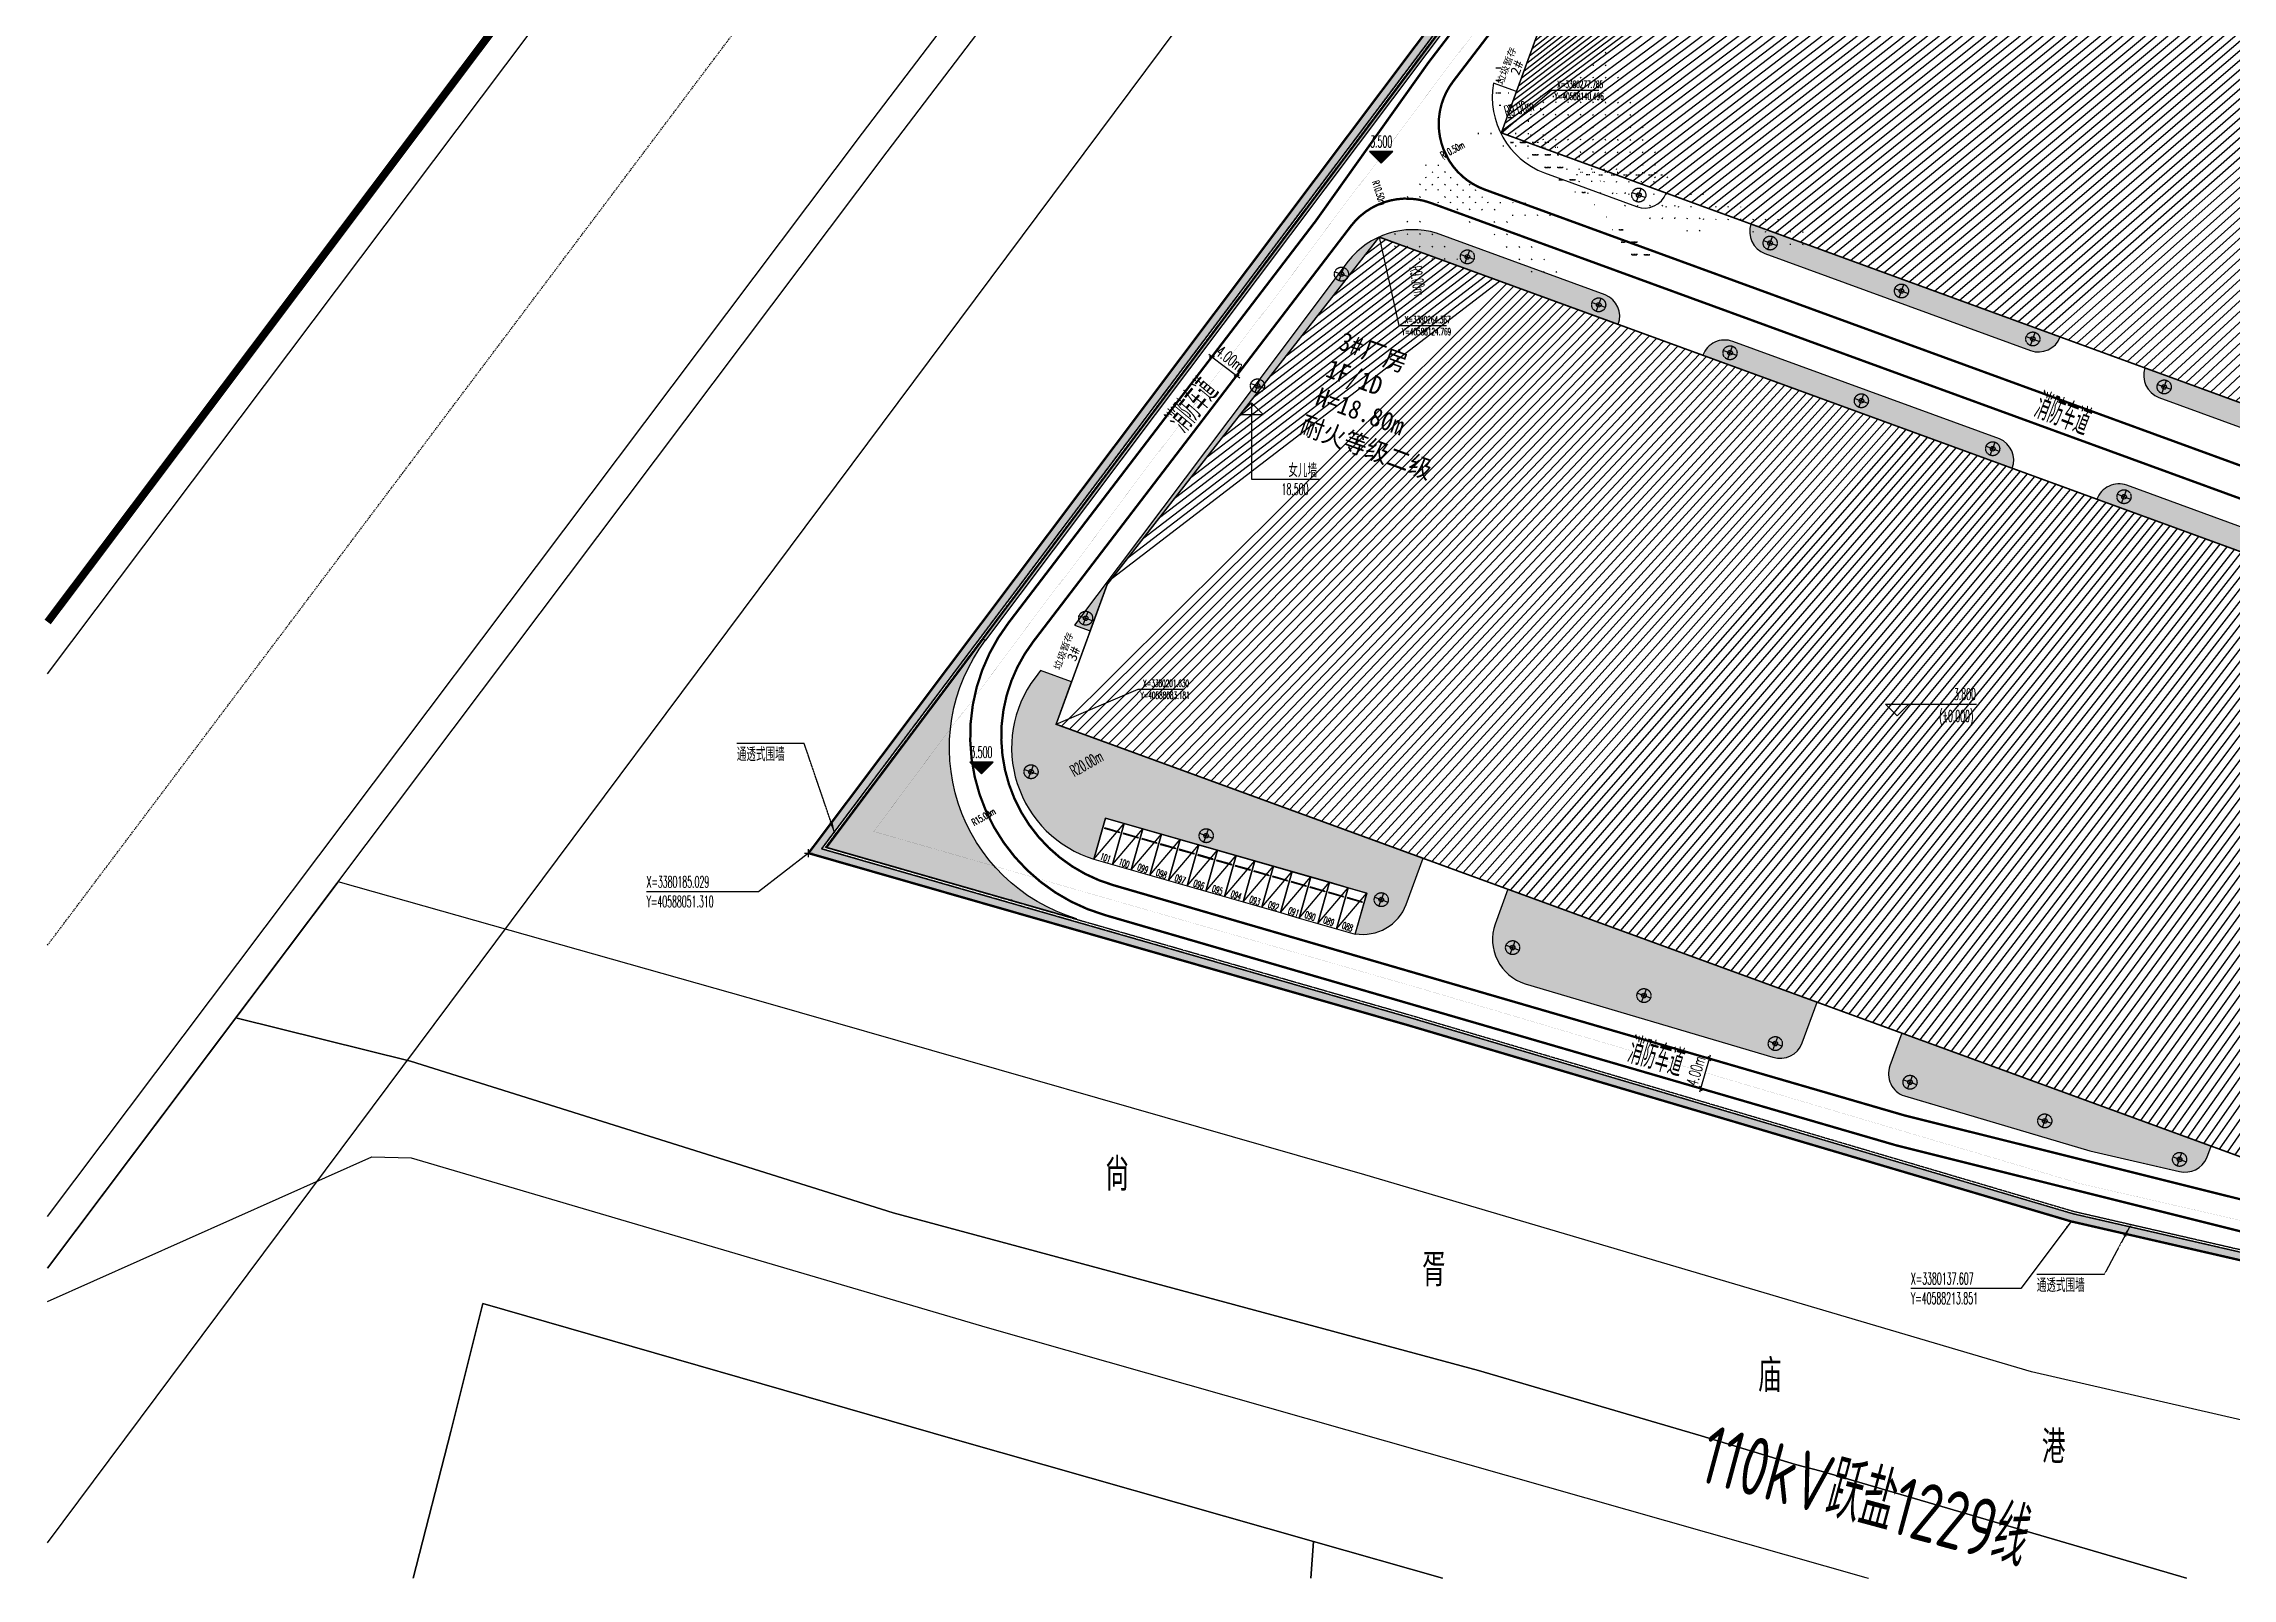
# Model space of a CAD drawing. Extents: x 40587750025 to 40589176181, y 3379490076 to 3381196839.
# Drawn here: x 40587952864 to 40588234581, y 3380091657 to 3380289260 of the extents above; entities that cross this region are included whole.
import ezdxf

# ---------------------------------------------------------------- set-up
doc = ezdxf.new("R2010")
doc.units = 0
doc.header["$LTSCALE"] = 10
for name, pattern in [('CENTER', [50.8, 31.75, -6.35, 6.35, -6.35]), ('DASH', [0.35, 0.25, -0.1]), ('DASHDOT', [25.4, 12.7, -6.35, 0, -6.35]), ('DOTE', [2.42, 2, -0.2, 0.02, -0.2]), ('PHANTOM2', [31.75, 15.875, -3.175, 3.175, -3.175, 3.175, -3.175]), ('总平面图轴网$0$DASHED', [0.75, 0.5, -0.25])]:
    doc.linetypes.add(name, pattern=pattern)
for name, color, linetype in [('0-HX', 1, 'Continuous'), ('00-GHBJ', 7, 'Continuous'), ('00-HLBJ', 5, 'Continuous'), ('A-AXIS-DOTE', 14, 'DOTE'), ('A-Car', 155, 'Continuous'), ('A-CURTAIN', 84, 'Continuous'), ('A-HATCH-1', 252, 'Continuous'), ('A-LIN-V', 9, 'Continuous'), ('A-SFCE', 30, 'Continuous'), ('A-建筑提资施工单位', 211, 'Continuous'), ('AS-WALL', 40, 'Continuous'), ('JT-路缘石线', 5, 'Continuous'), ('JT-道路中心线', 1, 'DASHDOT'), ('JT-道路名称', 7, 'Continuous'), ('JT-道路红线', 7, 'Continuous'), ('PUB_TEXT', 7, 'Continuous'), ('YD-规划单元', 6, 'PHANTOM2'), ('建-尺寸', 3, 'Continuous'), ('建-文字', 7, 'Continuous'), ('建-标高', 3, 'Continuous'), ('建筑物控制线', 7, 'Continuous'), ('总-坐标', 3, 'Continuous'), ('总-标高', 3, 'Continuous'), ('消防车道', 20, 'Continuous'), ('管线文字标注', 7, 'Continuous'), ('高压线', 210, 'Continuous')]:
    doc.layers.add(name, color=color, linetype=linetype)
doc.styles.add('_TCH_DIM', font='SIMPLEX', dxfattribs={"width": 0.7, "bigfont": 'GBCBIG'})
doc.styles.add('A-DIM', font='SIMPLEX', dxfattribs={"width": 0.7, "bigfont": 'GBCBIG'})
doc.styles.add('A-DIM_T3', font='SIMPLEX', dxfattribs={"width": 0.6, "bigfont": 'GBCBIG'})
doc.styles.add('A-STANDARD', font='SIMPLEX', dxfattribs={"width": 0.7, "bigfont": 'GBCBIG'})
doc.styles.get("Standard").update_dxf_attribs({"font": 'GBENOR', "width": 0.7, "bigfont": 'GBCBIG'})
doc.styles.add('黑体', font='simhei.ttf', dxfattribs={"width": 0.9})
doc.dimstyles.new('A-DIM-500', dxfattribs={"dimscale": 500, "dimtxt": 2.975, "dimasz": 1, "dimexe": 1, "dimexo": 1, "dimgap": 1, "dimtad": 1, "dimlfac": 0.001, "dimzin": 0, "dimdsep": 46, "dimtxsty": 'A-DIM_T3', "dimblk": 'ARCHTICK', "dimcen": 0.09, "dimazin": 2, "dimtfac": 1, "dimtix": 1, "dimtmove": 2, "dimatfit": 3, "dimfxl": 0, "dimtolj": 1, "dimtzin": 0, "dimarcsym": 0})
pattern_1 = [(20, (440.1, 194.2), (956.276, 2050.7404), [240, -48, 64, -48, 240, -960]), (20, (348.5, 212), (956.276, 2050.7404), [160, -120, 240, -120, 160, -800]), (20, (655.9, 1004.9), (956.276, 2050.7404), [200, -80, 200, -1120]), (20, (-205.4, 1032), (956.276, 2050.7404), [80, -160, 80, -1280]), (110, (-55, 1086.7), (-2050.7404, 956.276), [144, -1456]), (110, (724.4, 348.8), (-2050.7404, 956.276), [160, -1440]), (110, (881.4, 1087), (-2050.7404, 956.276), [160, -1440]), (65, (925.3, 404.9), (-547.2322, 1503.5082), [160, -2102.7417]), (155, (534.4, 262.6), (-1503.5082, -547.2322), [160, -2102.7417]), (83.43495, (877.5, 396), (-547.23223, 1503.5082), [160, -3417.7088]), (95.963757, (799.57, 376.15), (-547.23223, 1503.50819), [160, -6436.969]), (95.963757, (956.55, 1114.36), (-547.23223, 1503.50819), [128, -6468.969]), (95.963757, (-24.93, 1097.67), (-547.23223, 1503.50819), [112, -6484.969]), (124.036243, (649.2, 321.43), (-547.23223, 1503.50819), [160, -6436.969]), (124.036243, (806.2, 1059.64), (-547.23223, 1503.50819), [128, -6468.969]), (124.036243, (-85.07, 1075.8), (-547.23223, 1503.50819), [112, -6484.969]), (136.56505, (576.8, 286.55), (-547.23223, 1503.5082), [160, -3417.7069])]
pattern_2 = [(45, (0, 0), (-673.51920908, 673.51920908), [])]

# ---------------------------------------------------------------- blocks, each defined once
blk = doc.blocks.new('GGRrrrr')
at = {"layer": 'A-CURTAIN'}
h = blk.add_hatch(dxfattribs=at)
h.set_pattern_fill('草坪或沼泽', color=256, scale=400, angle=20)
h.set_pattern_definition(pattern_1)
h.paths.add_polyline_path([(1393117, 618301), (1393293, 540880), (1330517, 532867), (1241738, 527103), (1161599, 521246), (1240383, 783372), (1244595, 797110), (1261186, 852563), (1335771, 847453), (1355485, 842595), (1380777, 840862), (1392640, 828900), (1392845, 738250), (1391845, 738248), (1391806, 755448), (1391306, 755447), (1391786, 764448), (1391641, 828487), (1380333, 839890), (1355330, 841603), (1335616, 846462), (1261915, 851511), (1245552, 796820), (1241340, 783081), (1162975, 522349), (1241669, 528100), (1330421, 533862), (1392291, 541761), (1392117, 618299)])
h.paths.add_polyline_path([(1393076, 636451), (1392076, 636448), (1392063, 641998), (1391564, 641997), (1392042, 650998), (1391887, 720048), (1392887, 720051)])
h = blk.add_hatch(dxfattribs=at)
h.set_pattern_fill('草坪或沼泽', color=256, scale=400, angle=20)
h.set_pattern_definition([(20, (440.1, 194.2), (956.276, 2050.7404), [240, -48, 64, -48, 240, -960]), (20, (348.5, 212), (956.276, 2050.7404), [160, -120, 240, -120, 160, -800]), (20, (655.9, 1004.9), (956.276, 2050.7404), [200, -80, 200, -1120]), (20, (-205.4, 1032), (956.276, 2050.7404), [80, -160, 80, -1280]), (110, (-55, 1086.7), (-2050.7404, 956.276), [144, -1456]), (110, (724.4, 348.8), (-2050.7404, 956.276), [160, -1440]), (110, (881.4, 1087), (-2050.7404, 956.276), [160, -1440]), (65, (925.3, 404.9), (-547.2322, 1503.5082), [160, -2102.7417]), (155, (534.4, 262.6), (-1503.5082, -547.2322), [160, -2102.7417]), (83.43495, (877.5, 396), (-547.23223, 1503.5082), [160, -3417.7088]), (95.963757, (799.57, 376.15), (-547.23223, 1503.50819), [160, -6436.969]), (95.963757, (956.55, 1114.36), (-547.23223, 1503.50819), [128, -6468.969]), (95.963757, (-24.93, 1097.67), (-547.23223, 1503.50819), [112, -6484.969]), (124.036243, (649.2, 321.43), (-547.23223, 1503.50819), [160, -6436.969]), (124.036243, (806.2, 1059.64), (-547.23223, 1503.50819), [128, -6468.969]), (124.036243, (-85.07, 1075.8), (-547.23223, 1503.50819), [112, -6484.969]), (136.56505, (576.8, 286.55), (-547.23223, 1503.5082), [160, -3417.7069])])
edge = h.paths.add_edge_path()
edge.add_line((1391003, 755446), (1391034, 755969))
edge.add_line((1391034, 755969), (1391485, 764440))
edge.add_line((1391485, 764440), (1391241, 828322))
edge.add_line((1391241, 828322), (1380155, 839501))
edge.add_line((1380155, 839501), (1355268, 841206))
edge.add_line((1355268, 841206), (1335554, 846065))
edge.add_line((1335554, 846065), (1262206, 851090))
edge.add_line((1262206, 851090), (1173161, 554852))
edge.add_line((1173161, 554852), (1173522, 554880))
edge.add_line((1173522, 554880), (1259299, 840247))
edge.add_line((1259299, 840247), (1260664, 840250))
edge.add_line((1260664, 840250), (1260651, 845748))
edge.add_line((1260651, 845748), (1335651, 845918))
edge.add_line((1335651, 845918), (1335664, 840421))
edge.add_line((1335664, 840421), (1342663, 840437))
edge.add_line((1342663, 840437), (1342657, 843434))
edge.add_line((1342657, 843434), (1345657, 843441))
edge.add_line((1345657, 843441), (1345664, 840444))
edge.add_line((1345664, 840444), (1365660, 840489))
edge.add_line((1365660, 840489), (1374552, 839873))
edge.add_arc((1367358, 824128), 17311, 5.58026, 65.44235, ccw=False)
edge.add_line((1384586, 825812), (1385553, 825812))
edge.add_line((1385553, 825812), (1390247, 825823))
edge.add_line((1390247, 825823), (1390405, 755445))
edge.add_line((1390405, 755445), (1391003, 755446))
h = blk.add_hatch(dxfattribs=at)
h.set_pattern_fill('草坪或沼泽', color=256, scale=400, angle=20)
h.set_pattern_definition(pattern_1)
edge = h.paths.add_edge_path()
edge.add_arc((1220430, 646659), 10502, 190.55512, 269.02462)
edge.add_line((1220251, 636158), (1232877, 636187))
edge.add_arc((1232870, 639188), 3001, 270.13596, 359.16105)
edge.add_line((1235870, 639144), (1213270, 639093))
edge.add_line((1213270, 639093), (1213257, 644743))
edge.add_line((1213257, 644743), (1210105, 644736))
h = blk.add_hatch(dxfattribs=at)
h.set_pattern_fill('草坪或沼泽', color=256, scale=400, angle=20)
h.set_pattern_definition(pattern_1)
edge = h.paths.add_edge_path()
edge.add_arc((1286870, 639310), 3001, 270.13576, 359.16085)
edge.add_line((1289870, 639266), (1247470, 639170))
edge.add_arc((1250482, 639240), 3013, 181.32773, 269.89594)
edge.add_line((1250477, 636227), (1286877, 636310))
h = blk.add_hatch(dxfattribs=at)
h.set_pattern_fill('草坪或沼泽', color=256, scale=400, angle=20)
h.set_pattern_definition(pattern_1)
edge = h.paths.add_edge_path()
edge.add_arc((1340869, 639433), 3001, 270.13576, 359.16085)
edge.add_line((1343870, 639389), (1301470, 639293))
edge.add_arc((1304482, 639363), 3013, 181.32772, 269.89594)
edge.add_line((1304477, 636350), (1340877, 636432))
h = blk.add_hatch(dxfattribs=at)
h.set_pattern_fill('草坪或沼泽', color=256, scale=400, angle=20)
h.set_pattern_definition(pattern_1)
edge = h.paths.add_edge_path()
edge.add_line((1185748, 560630), (1185734, 566993))
edge.add_line((1185734, 566993), (1203144, 621070))
edge.add_line((1203144, 621070), (1235911, 621144))
edge.add_arc((1232911, 621137), 3000, 0.13036, 87.61311)
edge.add_line((1233036, 624135), (1209907, 624082))
edge.add_arc((1210515, 613566), 10533, 93.30596, 162.26925)
edge.add_line((1200482, 616774), (1193114, 592268))
edge.add_line((1193114, 592268), (1183603, 560625))
edge.add_line((1183603, 560625), (1185748, 560630))
h = blk.add_hatch(dxfattribs=at)
h.set_pattern_fill('草坪或沼泽', color=256, scale=400, angle=20)
h.set_pattern_definition(pattern_1)
edge = h.paths.add_edge_path()
edge.add_line((1287041, 624257), (1250504, 624177))
edge.add_arc((1250511, 621177), 3000, 90.12957, 180.12957)
edge.add_line((1247511, 621170), (1289911, 621266))
edge.add_arc((1286911, 621260), 3000, 0.13036, 87.51636)
h = blk.add_hatch(dxfattribs=at)
h.set_pattern_fill('草坪或沼泽', color=256, scale=400, angle=20)
h.set_pattern_definition(pattern_1)
edge = h.paths.add_edge_path()
edge.add_arc((1340911, 621382), 3000, 0.13036, 90.01042)
edge.add_line((1340910, 624382), (1304510, 624300))
edge.add_arc((1304511, 621300), 3000, 90.01067, 180.1293)
edge.add_line((1301511, 621293), (1343911, 621389))
h = blk.add_hatch(dxfattribs=at)
h.set_pattern_fill('草坪或沼泽', color=256, scale=400, angle=20)
h.set_pattern_definition(pattern_1)
edge = h.paths.add_edge_path()
edge.add_line((1173512, 554846), (1173155, 554831))
edge.add_line((1173155, 554831), (1163525, 522790))
edge.add_line((1163525, 522790), (1188195, 524593))
edge.add_line((1188195, 524593), (1196898, 525229))
edge.add_arc((1195520, 548182), 22994, 163.154, 273.43721, ccw=False)
h = blk.add_hatch(dxfattribs=at)
h.set_pattern_fill('草坪或沼泽', color=256, scale=400, angle=20)
h.set_pattern_definition(pattern_1)
edge = h.paths.add_edge_path()
edge.add_line((1185764, 553630), (1181498, 553620))
edge.add_line((1181498, 553620), (1181163, 552508))
edge.add_arc((1195533, 548191), 15004, 163.27755, 272.99026)
edge.add_line((1196315, 533208), (1195914, 538693))
edge.add_line((1195914, 538693), (1230821, 541244))
edge.add_line((1230821, 541244), (1231217, 535826))
edge.add_line((1231217, 535826), (1231219, 535800))
edge.add_arc((1230091, 541693), 6000, 280.83251, 359.28412)
edge.add_line((1236091, 541618), (1236077, 547944))
edge.add_line((1236077, 547944), (1185777, 547830))
edge.add_line((1185777, 547830), (1185764, 553630))
h = blk.add_hatch(dxfattribs=at)
h.set_pattern_fill('草坪或沼泽', color=256, scale=400, angle=20)
h.set_pattern_definition(pattern_1)
edge = h.paths.add_edge_path()
edge.add_arc((1287087, 542474), 3003, 271.85729, 359.98823)
edge.add_line((1290090, 542474), (1290077, 548067))
edge.add_line((1290077, 548067), (1247677, 547971))
edge.add_line((1247677, 547971), (1247688, 543197))
edge.add_arc((1253679, 543302), 5992, 181.00256, 272.84228)
edge.add_line((1253976, 537317), (1287184, 539473))
edge = h.paths.add_edge_path()
edge.add_line((1329616, 542228), (1341360, 543727))
edge.add_arc((1341074, 546723), 3010, 275.458, 357.38773)
edge.add_line((1344080, 546586), (1344077, 548189))
edge.add_line((1344077, 548189), (1301677, 548096))
edge.add_line((1301677, 548096), (1301687, 543606))
edge.add_arc((1304690, 543617), 3003, 180.2122, 271.74848)
edge.add_line((1304781, 540615), (1329616, 542228))
for p, q in [((1306435, 540723), (1329616, 542228)), ((1329616, 542228), (1340426, 543608)), ((1188195, 524652), (1188195, 524593))]:
    blk.add_line(p, q, dxfattribs=at)
for points in [[(1393293, 540880), (1330517, 532867), (1241738, 527103), (1161599, 521246), (1240383, 783372), (1244595, 797110), (1261186, 852563)], [(1261915, 851511), (1245552, 796820), (1241340, 783081), (1162975, 522349), (1241669, 528100), (1330421, 533862), (1392291, 541761)], [(1262206, 851090), (1173161, 554852), (1173522, 554880), (1259299, 840247)]]:
    blk.add_lwpolyline(points, dxfattribs=at)
for points in [[(1210105, 644736, 0.3564257), (1220251, 636158), (1232877, 636187, 0.4092386), (1235870, 639144), (1213270, 639093), (1213257, 644743), (1210105, 644736)], [(1286877, 636310, 0.4092386), (1289870, 639266), (1247470, 639170, 0.4069131), (1250477, 636227)], [(1340877, 636432, 0.4092386), (1343870, 639389), (1301470, 639293, 0.4069131), (1304477, 636350)], [(1185748, 560630), (1185734, 566993), (1203144, 621070), (1235911, 621144, 0.4014033), (1233036, 624135), (1209907, 624082, 0.3103327), (1200482, 616774), (1193114, 592268), (1183603, 560625)], [(1287041, 624257), (1250504, 624177, 0.4142136), (1247511, 621170), (1289911, 621266, 0.4009132)], [(1343911, 621389, 0.4136005), (1340910, 624382), (1304510, 624300, 0.4148202), (1301511, 621293)], [(1185764, 553630), (1181498, 553620), (1181163, 552508, 0.5189749), (1196315, 533208), (1196315, 533208), (1195914, 538693), (1230821, 541244), (1231217, 535826), (1231219, 535800, 0.3563377), (1236091, 541618), (1236077, 547944), (1185777, 547830)], [(1287184, 539473, 0.404691), (1290090, 542474), (1290077, 548067), (1247677, 547971), (1247688, 543197, 0.4236497), (1253976, 537317)], [(1329616, 542228), (1341360, 543727, 0.3735352), (1344080, 546586), (1344077, 548189), (1301677, 548096), (1301687, 543606, 0.422089), (1304781, 540615)]]:
    blk.add_lwpolyline(points, format="xyb", close=True, dxfattribs=at)
blk.add_lwpolyline([(1173512, 554846), (1173155, 554831), (1163525, 522790), (1188195, 524593), (1196898, 525229, -0.5221387), (1173512, 554846)], format="xyb", dxfattribs=at)
blk = doc.blocks.new('建筑-停车位-2400x5300')
blk.add_lwpolyline([(-50, 200), (-50, -5300), (2450, -5300), (2450, 200)], close=True)
for points in [[(2450, 200), (-50, -5300)], [(200, -3954), (2200, -3954)], [(200, -4054), (200, -3954)], [(200, -4054), (2200, -4054)], [(2200, -4054), (2200, -3954)]]:
    blk.add_lwpolyline(points)
blk = doc.blocks.new('G$C29A62568')
at = {"layer": 'A-Car', "extrusion": (7.1104e-08, 1.93979e-07, 1), "rotation": 163.8498797130952}
for p in [(40588089603.947487, 3380184370.390606, 3541.662204), (40588092005.288063, 3380183675.003174, 3541.66224), (40588094406.628487, 3380182979.615671, 3541.662275), (40588096807.96907, 3380182284.228165, 3541.662311), (40588099209.309464, 3380181588.840585, 3541.662347), (40588101610.65004, 3380180893.453148, 3541.662383), (40588104011.990547, 3380180198.065655, 3541.662419), (40588106413.330971, 3380179502.678148, 3541.662455), (40588108814.671547, 3380178807.290644, 3541.662491), (40588111216.011963, 3380178111.903206, 3541.662526), (40588113617.352509, 3380177416.515774, 3541.662562), (40588116018.69294, 3380176721.12834, 3541.662598), (40588118420.033813, 3380176025.740704, 3.4024), (40588120821.374321, 3380175330.353197, 3.4024)]:
    blk.add_blockref('建筑-停车位-2400x5300', p, dxfattribs=at)
blk = doc.blocks.new('55555555555555555555555555555')
at = {"layer": '建-文字', "style": 'A-STANDARD', "width": 0.494118}
for s, p in [('001', (40588255176, 3380450027)), ('002', (40588257524, 3380449169)), ('003', (40588259872, 3380448311)), ('004', (40588262220, 3380447453)), ('005', (40588264568, 3380446595)), ('006', (40588266917, 3380445737)), ('007', (40588269265, 3380444879)), ('008', (40588271613, 3380444022)), ('009', (40588273961, 3380443164)), ('010', (40588276309, 3380442306)), ('011', (40588278658, 3380441448)), ('012', (40588281006, 3380440590)), ('013', (40588283354, 3380439732)), ('014', (40588285702, 3380438874)), ('015', (40588288050, 3380438016)), ('016', (40588290399, 3380437158)), ('017', (40588292747, 3380436300)), ('018', (40588295095, 3380435442)), ('019', (40588297362, 3380434709)), ('020', (40588299791, 3380433727)), ('021', (40588302139, 3380432869)), ('022', (40588304488, 3380432011)), ('023', (40588306888, 3380431133)), ('024', (40588309237, 3380430275)), ('025', (40588311585, 3380429417)), ('026', (40588313933, 3380428559)), ('027', (40588316281, 3380427702)), ('028', (40588318629, 3380426844)), ('029', (40588320978, 3380425988)), ('030', (40588323326, 3380425130)), ('031', (40588365148, 3380391515)), ('032', (40588364290, 3380389166)), ('033', (40588363261, 3380386349)), ('034', (40588362403, 3380384000)), ('035', (40588361373, 3380381183)), ('036', (40588360515, 3380378834)), ('038', (40588358628, 3380373668)), ('037', (40588359486, 3380376017)), ('039', (40588357598, 3380370851)), ('040', (40588356740, 3380368502)), ('041', (40588355711, 3380365685)), ('042', (40588354853, 3380363336)), ('043', (40588353823, 3380360519)), ('044', (40588352966, 3380358170)), ('045', (40588351936, 3380355353)), ('046', (40588351078, 3380353004)), ('047', (40588350049, 3380350187)), ('048', (40588349191, 3380347838)), ('049', (40588348161, 3380345021)), ('051', (40588346274, 3380339855)), ('050', (40588347290, 3380342635)), ('052', (40588345416, 3380337507)), ('053', (40588344386, 3380334689)), ('054', (40588343117, 3380331216)), ('055', (40588310013, 3380240592)), ('057', (40588308297, 3380235896)), ('056', (40588309155, 3380238244)), ('058', (40588307440, 3380233548)), ('059', (40588306582, 3380231199)), ('060', (40588305724, 3380228851)), ('061', (40588304866, 3380226503)), ('063', (40588303150, 3380221807)), ('062', (40588304008, 3380224155)), ('101', (40588088737, 3380184251)), ('100', (40588091140, 3380183561)), ('099', (40588093543, 3380182871)), ('098', (40588095946, 3380182181)), ('097', (40588098349, 3380181491)), ('096', (40588100752, 3380180801)), ('095', (40588103154, 3380180111)), ('094', (40588105557, 3380179421)), ('065', (40588287621, 3380179305)), ('064', (40588288479, 3380181653)), ('093', (40588107960, 3380178731)), ('092', (40588110363, 3380178041)), ('091', (40588112956, 3380177282)), ('090', (40588115083, 3380176749)), ('066', (40588286763, 3380176956)), ('089', (40588117486, 3380176059)), ('088', (40588119889, 3380175369)), ('067', (40588285905, 3380174608)), ('068', (40588285047, 3380172260)), ('069', (40588284190, 3380169912)), ('071', (40588282474, 3380165215)), ('070', (40588283332, 3380167564)), ('072', (40588281616, 3380162867)), ('073', (40588280758, 3380160519)), ('074', (40588279900, 3380158171)), ('075', (40588279042, 3380155823)), ('077', (40588277326, 3380151126)), ('076', (40588278184, 3380153475)), ('078', (40588276468, 3380148778)), ('079', (40588275610, 3380146430)), ('080', (40588274752, 3380144082)), ('081', (40588273894, 3380141734)), ('083', (40588272179, 3380137037)), ('082', (40588273036, 3380139385)), ('084', (40588271303, 3380134642)), ('085', (40588270463, 3380132341)), ('086', (40588269605, 3380129993)), ('087', (40588268747, 3380127645))]:
    blk.add_text(s, height=892.5, rotation=339.92971, dxfattribs=at).set_placement(p)
blk = doc.blocks.new('G$C8544DC05')
at = {"layer": 'A-AXIS-DOTE'}
for points in [[(0, -1.95), (0, -1.05)], [(-0.45, -1.5), (0.45, -1.5)]]:
    blk.add_lwpolyline(points, dxfattribs=at)
at = {"layer": 'A-LIN-V', "linetype": 'DASH', "ltscale": 0.001}
blk.add_circle((0, -1.5), 0.45, dxfattribs=at)
at = {"layer": 'A-LIN-V'}
blk.add_circle((0, -1.5), 0.15, dxfattribs=at)
at = {"layer": '建-文字', "style": 'A-STANDARD', "width": 0.7}
blk.add_text('路灯', height=0.176, dxfattribs=at).set_placement((-0.12, -1.58))
blk = doc.blocks.new('00总图-C')
at = {"layer": 'A-AXIS-DOTE'}
for points in [[(40588054689.253342, 3380187610.625519), (40588054394.306808, 3380189094.878442), (40588054015.723396, 3380188965.748251)], [(40588221446.312233, 3380137043.93093), (40588220562.51252, 3380135815.558723), (40588220915.23185, 3380135626.908054)]]:
    blk.add_hatch(color=8, dxfattribs=at).paths.add_polyline_path(points, flags=17)
at = {"layer": 'A-HATCH-1'}
h = blk.add_hatch(dxfattribs=at)
h.set_pattern_fill('ANSI31', color=8, scale=600)
h.set_pattern_definition(pattern_2)
h.paths.add_polyline_path([(40588140496.068047, 3380277785.006165), (40588146540.460449, 3380294328.662395), (40588189424.896797, 3380349126.363404), (40588317658.966476, 3380302274.746078), (40588288901.096779, 3380223563.724436)])
h = blk.add_hatch(dxfattribs=at)
h.set_pattern_fill('ANSI31', color=8, scale=600)
h.set_pattern_definition(pattern_2)
h.paths.add_polyline_path([(40588089757.169083, 3380219628.731724), (40588083180.85894, 3380201629.203375), (40588257603.731407, 3380137902.038649), (40588282723.988678, 3380206656.82238), (40588124769.277206, 3380264367.177512)])
at = {"layer": '建-标高'}
for points in [[(40588125031.827621, 3380273879.753905), (40588126531.827621, 3380275379.753905), (40588123531.827621, 3380275379.753905)], [(40588073559.759079, 3380195263.441412), (40588075059.759079, 3380196763.441412), (40588072059.759079, 3380196763.441412)]]:
    blk.add_hatch(color=8, dxfattribs=at).paths.add_polyline_path(points, flags=17)
at = {"layer": '总-坐标'}
for points in [[(40588140496.067879, 3380277785.006221), (40588141004.887253, 3380278112.882543), (40588140901.205437, 3380278234.743461)], [(40588124769.27729, 3380264367.177482), (40588124821.128708, 3380263764.092528), (40588124977.330833, 3380263798.746521)], [(40588083180.977707, 3380201629.528559), (40588083764.245499, 3380201791.388724), (40588083701.460564, 3380201938.55547)], [(40588213851.098877, 3380137607.100395), (40588213143.017838, 3380136888.491249), (40588213356.036163, 3380136728.072087)]]:
    blk.add_hatch(color=8, dxfattribs=at).paths.add_polyline_path(points, flags=17)
at = {"color": 8, "linetype": 'DASH', "ltscale": 3, "const_width": 300}
blk.add_lwpolyline([(40588374373.70446, 3380393980.898591), (40588367371.557808, 3380409302.927993), (40588344233.506393, 3380419662.492842), (40588327409.831779, 3380431029.725266), (40588259176.227432, 3380461579.853973), (40588224457.898903, 3380415266.100388), (40588215760.938667, 3380403827.430825), (40588051310.197769, 3380185028.900704), (40588128542.398903, 3380162853.200386), (40588213851.098892, 3380137607.100389), (40588275532.998894, 3380123451.400389)], close=True, dxfattribs=at)
at = {"layer": '0-HX', "color": 8, "linetype": 'CENTER', "ltscale": 0.2}
for p, q in [((40588128542.400002, 3380162853.2), (40588213851.100014, 3380137607.1)), ((40588213851.099998, 3380137607.1), (40588275533, 3380123451.4))]:
    blk.add_line(p, q, dxfattribs=at)
blk.add_lwpolyline([(40588374373.70446, 3380393980.898591), (40588367371.557808, 3380409302.927993), (40588344233.506393, 3380419662.492842), (40588327409.831779, 3380431029.725266), (40588259176.227432, 3380461579.853973), (40588224457.898903, 3380415266.100388), (40588215760.938667, 3380403827.430825), (40588051310.197769, 3380185028.900704), (40588128542.398903, 3380162853.200386), (40588213851.098892, 3380137607.100389), (40588275532.998894, 3380123451.400389)], close=True, dxfattribs=at)
at = {"layer": '00-GHBJ', "color": 8, "lineweight": -3}
for points in [[(40588228683.598099, 3380091657.2), (40588181681.800003, 3380105459.5), (40588181681.800003, 3380105459.5), (40588178373.599998, 3380106324.8), (40588178373.599998, 3380106324.8), (40588166203.699997, 3380110004.7), (40588166203.699997, 3380110004.7), (40588137573.400002, 3380118412.2), (40588137573.400002, 3380118412.2), (40588062190.099998, 3380138734.1), (40588062190.099998, 3380138734.1), (40588000055.699997, 3380158223.4), (40588000055.699997, 3380158223.4), (40587977606.900002, 3380163829.5), (40587977606.900002, 3380163829.5), (40587953364.21122, 3380131584.331925)], [(40588116314.800003, 3380096380.5), (40588070169, 3380109506), (40588070169, 3380109506), (40588009396.599998, 3380127037.2), (40588009396.599998, 3380127037.2), (40588005244.099998, 3380110573.2), (40588005244.099998, 3380110573.2), (40588000409.478691, 3380091657.2)], [(40588005244.099998, 3380110573.2), (40588009396.599998, 3380127037.2), (40588009396.599998, 3380127037.2), (40588070169, 3380109506), (40588070169, 3380109506), (40588116314.800003, 3380096380.5), (40588116314.800003, 3380096380.5), (40588132920.575844, 3380091657.2)], [(40588000409.475166, 3380091657.2), (40588005244.099998, 3380110573.2)], [(40588132920.575844, 3380091657.2), (40588116314.800003, 3380096380.5), (40588116314.800003, 3380096380.5), (40588115981.39875, 3380091657.2)], [(40588115981.39875, 3380091657.2), (40588116314.800003, 3380096380.5)]]:
    blk.add_lwpolyline(points, dxfattribs=at)
at = {"layer": '00-HLBJ', "color": 8}
blk.add_lwpolyline([(40588273516.70723, 3380103361.461239), (40588208738.726471, 3380118227.628645), (40588208738.726471, 3380118227.628645), (40588122911.826469, 3380143627.128645), (40588122911.826469, 3380143627.128645), (40588045797.126472, 3380165769.128645), (40588045797.126472, 3380165769.128645), (40587990761.703163, 3380181326.658241), (40587990761.703163, 3380181326.658241), (40587977606.900009, 3380163829.5), (40587977606.900009, 3380163829.5), (40588000055.700012, 3380158223.400001), (40588000055.700012, 3380158223.400001), (40588062190.100021, 3380138734.1), (40588062190.100021, 3380138734.1), (40588137573.400017, 3380118412.200001), (40588137573.400017, 3380118412.200001), (40588166203.700012, 3380110004.700001), (40588166203.700012, 3380110004.700001), (40588178373.600014, 3380106324.800001), (40588178373.600014, 3380106324.800001), (40588181681.800011, 3380105459.5), (40588181681.800011, 3380105459.5), (40588228683.598106, 3380091657.2)], dxfattribs=at)
at = {"layer": 'A-AXIS-DOTE', "color": 8}
for p, q in [((40588050753.734322, 3380199148.765337), (40588042071.072777, 3380199148.765337)), ((40588054689.253342, 3380187610.625519), (40588050753.734322, 3380199148.765337)), ((40588221446.312233, 3380137043.93093), (40588218100, 3380130787.345625)), ((40588218100, 3380130787.345625), (40588209417.338463, 3380130787.345625))]:
    blk.add_line(p, q, dxfattribs=at)
at = {"layer": 'A-SFCE', "color": 8, "linetype": 'DASH'}
for points in [[(40588297421.678452, 3380186275.2518), (40588274896.566856, 3380124623.454611), (40588214105.070518, 3380138574.811246), (40588128822.279419, 3380163813.243817), (40588052982.287788, 3380185589.19868), (40588216558.660599, 3380403224.398946), (40588225255.999512, 3380414663.566556), (40588259497.004593, 3380460340.577489), (40588326921.933212, 3380430152.515933), (40588343745.607918, 3380418785.283481), (40588361534.817352, 3380410820.547568), (40588366618.76474, 3380408544.319479), (40588373293.579613, 3380393938.554342), (40588351315.522774, 3380333784.059697), (40588347755.687973, 3380325498.369755)], [(40588297139.896751, 3380186378.203611), (40588274705.637253, 3380124975.070877), (40588214181.261993, 3380138865.124507), (40588128906.243561, 3380164101.256846), (40588053483.914787, 3380185757.288075), (40588216797.976189, 3380403043.488082), (40588225495.429771, 3380414482.806521), (40588259593.237717, 3380459968.794543), (40588326775.563667, 3380429889.353124), (40588343599.238373, 3380418522.120672), (40588361412.225388, 3380410546.738856), (40588366392.926826, 3380408316.736924), (40588372969.542137, 3380393925.851067), (40588351036.598648, 3380333894.832758), (40588347480.050858, 3380325616.793515)]]:
    blk.add_lwpolyline(points, dxfattribs=at)
at = {"layer": 'AS-WALL', "color": 8, "const_width": 200}
for points in [[(40588140496.068047, 3380277785.006165), (40588146540.460449, 3380294328.662395), (40588189424.896797, 3380349126.363404), (40588317658.966476, 3380302274.746078), (40588288901.096779, 3380223563.724436)], [(40588089757.169083, 3380219628.731724), (40588083180.85894, 3380201629.203375), (40588257603.731407, 3380137902.038649), (40588282723.988678, 3380206656.82238), (40588124769.277206, 3380264367.177512)]]:
    blk.add_lwpolyline(points, close=True, dxfattribs=at)
at = {"layer": 'JT-路缘石线', "color": 8, "ltscale": 10}
for p, q in [((40588058241.999992, 3380277739), (40588135061.599991, 3380378654.9)), ((40587953364.21122, 3380138241.233315), (40588058241.999992, 3380277739))]:
    blk.add_line(p, q, dxfattribs=at)
blk.add_lwpolyline([(40587953364.21122, 3380208139.30594), (40588024743.599998, 3380303080.9), (40588101635.599991, 3380404092), (40588151823.799988, 3380470101.9), (40588161238.599991, 3380482661.1)], dxfattribs=at)
at = {"layer": 'JT-道路中心线', "color": 8, "flags": 128}
blk.add_lwpolyline([(40587953364.21122, 3380173190.251926), (40588041492.800003, 3380290410), (40588118350.400002, 3380391375.9), (40588168585.5, 3380457447.5), (40588202101.377129, 3380502157.2)], dxfattribs=at)
at = {"layer": 'JT-道路红线', "color": 8, "const_width": 1000}
blk.add_lwpolyline([(40587953364.21122, 3380214796.220332), (40588021553.300003, 3380305494.4), (40588098451.800003, 3380406514.1), (40588148631.099991, 3380472512.2), (40588157708.300003, 3380484621.1)], dxfattribs=at)
at = {"layer": 'JT-道路红线', "color": 8}
blk.add_lwpolyline([(40587953364.21122, 3380131584.317257), (40588061432.300003, 3380275325.5), (40588138244.599991, 3380376231.9), (40588138247.599991, 3380376235.7), (40588138250.499992, 3380376239.6), (40588138253.399986, 3380376243.4), (40588191826.099991, 3380446704.8)], dxfattribs=at)
at = {"layer": 'YD-规划单元', "color": 8, "ltscale": 2, "const_width": 1, "flags": 128}
blk.add_lwpolyline([(40588202729.904282, 3380502157.2), (40588184977.999992, 3380477547.2), (40588119207.599991, 3380393357.8), (40588029278.699997, 3380274194.2), (40587961257.399986, 3380183824), (40587953364.21122, 3380173332.789425)], dxfattribs=at)
at = {"layer": '建-尺寸', "color": 8}
for points in [[(40588133211.067703, 3380274134.735587, 0, 0, 0), (40588139605.252258, 3380277444.47935, 198, 0, 0), (40588140138.100983, 3380277720.29133, 0, 0, 0)], [(40588123510.950142, 3380271280.306677, 0, 0, 0), (40588125384.692368, 3380265475.099876, 198, 0, 0), (40588125568.99157, 3380264904.106179, 0, 0, 0)], [(40588072912.81543, 3380188221.802412, 0, 0, 0), (40588078389.410156, 3380191358.374454, 198, 0, 0), (40588078910.065468, 3380191656.565752, 0, 0, 0)]]:
    blk.add_lwpolyline(points, format="xyseb", dxfattribs=at)
at = {"layer": '建-标高', "color": 8}
for p, q in [((40588125031.827621, 3380273879.753905), (40588123531.827621, 3380275379.753905)), ((40588126531.827621, 3380275379.753905), (40588123531.827621, 3380275379.753905)), ((40588125031.827621, 3380273879.753905), (40588126531.827621, 3380275379.753905)), ((40588108332.36956, 3380243034.628854), (40588106832.36956, 3380241534.628854)), ((40588108332.36956, 3380243034.628854), (40588109832.36956, 3380241534.628854)), ((40588108332.36956, 3380243034.628854), (40588108332.36956, 3380233187.296232)), ((40588106832.36956, 3380241534.628854), (40588109832.36956, 3380241534.628854)), ((40588108332.36956, 3380233187.296232), (40588117074.573792, 3380233187.296232)), ((40588073559.759079, 3380195263.441412), (40588072059.759079, 3380196763.441412)), ((40588075059.759079, 3380196763.441412), (40588072059.759079, 3380196763.441412)), ((40588073559.759079, 3380195263.441412), (40588075059.759079, 3380196763.441412))]:
    blk.add_line(p, q, dxfattribs=at)
at = {"layer": '建筑物控制线', "color": 8, "linetype": 'CENTER', "ltscale": 0.2, "const_width": 10}
blk.add_lwpolyline([(40588368973.080139, 3380393769.17734), (40588363607.592484, 3380405509.885407), (40588341794.013901, 3380415276.44603), (40588324970.339287, 3380426643.678454), (40588260780.113136, 3380455383.471544), (40588228448.403282, 3380412253.433139), (40588219749.531761, 3380400812.249756), (40588059670.64772, 3380187830.390625), (40588129941.801353, 3380167653.417532), (40588215120.956734, 3380142445.654731), (40588272350.83876, 3380129311.671485)], close=True, dxfattribs=at)
at = {"layer": '总-坐标', "color": 8}
for p, q in [((40588140496.067879, 3380277785.006221), (40588146935.696716, 3380283263.976347)), ((40588146935.696716, 3380283263.976347), (40588153057.196716, 3380283263.976347)), ((40588124769.27729, 3380264367.177482), (40588127300, 3380252960)), ((40588127300, 3380252960), (40588133421.5, 3380252960)), ((40588083180.977707, 3380201629.528559), (40588093730, 3380206130)), ((40588093730, 3380206130), (40588099666.699997, 3380206130)), ((40588051310.197769, 3380185028.900704), (40588044873.969643, 3380180070)), ((40588050810.197769, 3380185028.900704), (40588051810.197769, 3380185028.900704)), ((40588051310.197769, 3380184528.900704), (40588051310.197769, 3380185528.900704)), ((40588044873.969643, 3380180070), (40588030463.969643, 3380180070)), ((40588213851.098877, 3380137607.100395), (40588207354.229393, 3380128980)), ((40588207354.229393, 3380128980), (40588193219.229393, 3380128980))]:
    blk.add_line(p, q, dxfattribs=at)
at = {"layer": '总-标高', "color": 8}
for p, q in [((40588191446.80439, 3380202730.535805), (40588189946.80439, 3380204230.535805)), ((40588189946.80439, 3380204230.535805), (40588201646.80439, 3380204230.535805)), ((40588191446.80439, 3380202730.535805), (40588192946.80439, 3380204230.535805))]:
    blk.add_line(p, q, dxfattribs=at)
at = {"layer": '高压线', "color": 8}
for points in [[(40587953364.21122, 3380096223.224099), (40588256020.423882, 3380502157.2)], [(40587953364.21122, 3380127315.967916), (40587995108.199989, 3380145941.3), (40588000151.099998, 3380145807.9), (40588074300.099991, 3380123927.5), (40588187421.300003, 3380091751.7), (40588187757.803146, 3380091657.2)]]:
    blk.add_lwpolyline(points, dxfattribs=at)
at = {"color": 8, "rotation": 339.7997433640027}
blk.add_blockref('GGRrrrr', (40586781172.12674, 3380096947.084455), dxfattribs=at)
at = {"color": 8, "extrusion": (-7.06e-08, -1.93915e-07, 1), "rotation": 0.1297468477867362}
blk.add_blockref('G$C29A62568', (7759349.455236, -91903963.362789, 17.273729), dxfattribs=at)
at = {"layer": 'A-LIN-V', "color": 8}
blk.add_blockref('55555555555555555555555555555', (0, 0), dxfattribs=at)
at = {"layer": 'A-LIN-V', "color": 8, "xscale": 2000, "yscale": 2000, "zscale": 2000, "rotation": 339.9297142500761}
for p in [(40588159219.240173, 3380272594.497032), (40588176126.142197, 3380266417.388985), (40588137147.589462, 3380264635.556447), (40588120941.941467, 3380262409.202542), (40588154054.491493, 3380258458.448397), (40588193033.044228, 3380260240.280936), (40588170961.393517, 3380252281.34035), (40588209939.946259, 3380254063.172888), (40588110126.826462, 3380248020.551203), (40588226846.848289, 3380247886.064833), (40588187868.29554, 3380246104.232301), (40588204775.197571, 3380239927.124253), (40588221682.099602, 3380233750.016198), (40588088015.399643, 3380218103.753177), (40588080983.688187, 3380198333.077628), (40588103526.224243, 3380190096.933566), (40588126068.760269, 3380181860.789501), (40588142975.6623, 3380175683.681453), (40588159882.564331, 3380169506.573402), (40588176789.466362, 3380163329.465354), (40588194132.197693, 3380158345.233163), (40588211478.360733, 3380153370.393703), (40588228831.387238, 3380148414.339678)]:
    blk.add_blockref('G$C8544DC05', p, dxfattribs=at)
at = {"layer": 'A-AXIS-DOTE', "color": 8, "style": '_TCH_DIM', "width": 0.7}
for p in [(40588042071.072952, 3380196873.765337), (40588209417.338631, 3380128512.345625)]:
    blk.add_text('通透式围墙', height=1762.962963, dxfattribs=at).set_placement(p)
at = {"layer": 'JT-道路名称', "color": 8}
for s, p in [('尙', (40588089544.656731, 3380141559.418992)), ('胥', (40588130295.268387, 3380129266.428649)), ('庙', (40588173529.536728, 3380115651.748741)), ('港', (40588210078.777786, 3380106464.937702))]:
    blk.add_text(s, height=4200, rotation=0.0000073345, dxfattribs=at).set_placement(p)
at = {"layer": 'PUB_TEXT', "color": 8, "style": '黑体', "width": 1.1}
for s, height, p in [('垃圾暂存', 840, (40588140676.736618, 3380283913.505292)), ('2#', 1260, (40588142766.575706, 3380285087.631587)), ('垃圾暂存', 840, (40588083651.668213, 3380208551.824932)), ('3#', 1260, (40588085696.894852, 3380209603.845822))]:
    blk.add_text(s, height=height, rotation=69.7996239883, dxfattribs=at).set_placement(p)
at = {"layer": '建-尺寸', "color": 8, "style": 'A-DIM', "width": 0.494118}
for s, rotation, p in [('R10.50m', 27.3668883905, (40588132967.691063, 3380274435.24078)), ('R10.50m', 287.8884836151, (40588123847.431023, 3380271470.874733)), ('R15.00m', 29.8007615475, (40588072656.896988, 3380188511.701202))]:
    blk.add_text(s, height=892.5, rotation=rotation, dxfattribs=at).set_placement(p)
at = {"layer": '建-文字', "color": 8, "style": '黑体', "width": 0.9}
for s, p in [('3#', (40588119386.644928, 3380249971.299186)), ('厂房', (40588122312.337158, 3380248902.36787)), ('1F/1D', (40588117733.888062, 3380246437.822019)), ('H=18.80m', (40588116403.259857, 3380242825.074916)), ('耐火等级二级', (40588114406.896027, 3380239206.345038))]:
    blk.add_text(s, height=2406.4377682, rotation=339.9297114346, dxfattribs=at).set_placement(p)
at = {"layer": '建-标高', "color": 8, "style": 'A-STANDARD'}
for s, height, width, p in [('3.500', 1487.5, 0.494118, (40588123611.827621, 3380275904.753905)), ('女儿墙', 1762.962963, 0.7, (40588113075.145943, 3380233431.808918)), ('18.500', 1487.5, 0.494118, (40588112202.090393, 3380231156.808918)), ('3.500', 1487.5, 0.494118, (40588072139.759079, 3380197288.441412))]:
    blk.add_text(s, height=height, dxfattribs=dict(at, width=width)).set_placement(p)
at = {"layer": '总-坐标', "color": 8, "style": 'A-STANDARD', "width": 0.494118}
for s, height, p in [('X=3380277.785', 892.5, (40588147681.196823, 3380283578.976347)), ('Y=40588140.496', 892.5, (40588147345.196823, 3380282056.476347)), ('X=3380264.367', 892.5, (40588128045.500099, 3380253275)), ('Y=40588124.769', 892.5, (40588127709.500099, 3380251752.5)), ('Y=40588083.181', 892.5, (40588094038.700104, 3380204922.5)), ('X=3380201.630', 892.5, (40588094374.700104, 3380206445)), ('X=3380185.029', 1487.5, (40588030463.969803, 3380180595)), ('Y=40588051.310', 1487.5, (40588030463.969803, 3380178057.5)), ('X=3380137.607', 1487.5, (40588193219.229553, 3380129505)), ('Y=40588213.851', 1487.5, (40588193219.229553, 3380126967.5))]:
    blk.add_text(s, height=height, dxfattribs=at).set_placement(p)
at = {"layer": '总-标高', "color": 8, "style": 'A-STANDARD', "width": 0.494118}
for s, p in [('3.800', (40588198756.80439, 3380204755.535805)), ('(%%P0.000)', (40588196851.80439, 3380201934.702472))]:
    blk.add_text(s, height=1487.5, dxfattribs=at).set_placement(p)
at = {"layer": '管线文字标注', "color": 8, "width": 0.8}
blk.add_text('110kV跃盐1229线', height=7500, rotation=344.9435323567, dxfattribs=at).set_placement((40588165576.149971, 3380104237.401354))
blk = doc.blocks.new('_ArchTick')
at = {"color": 0, "linetype": 'ByBlock', "const_width": 0.4}
blk.add_lwpolyline([(-0.5, -0.5), (0.5, 0.5)], dxfattribs=at)
blk = doc.blocks.new('*D567')
at = {"layer": 'Defpoints', "color": 0}
for p in [(40588163006, 3380159814), (40588167277, 3380158570), (40588161888, 3380155973)]:
    blk.add_point(p, dxfattribs=at)
at = {"layer": '建-尺寸', "color": 0, "lineweight": -2}
for p, q in [((40588163486, 3380159674), (40588167757, 3380158431)), ((40588166159, 3380154730), (40588167277, 3380158570)), ((40588167277, 3380158570), (40588167417, 3380159050)), ((40588162368, 3380155833), (40588166639, 3380154590)), ((40588166159, 3380154730), (40588166019, 3380154250))]:
    blk.add_line(p, q, dxfattribs=at)
at = {"layer": '建-尺寸', "color": 0, "lineweight": -2, "xscale": 500, "yscale": 500, "zscale": 500}
for p, rotation in [((40588167277, 3380158570), 253.767870372306), ((40588166159, 3380154730), 73.767870372306)]:
    blk.add_blockref('_ArchTick', p, dxfattribs=dict(at, rotation=rotation))
at = {"layer": '建-尺寸', "color": 0, "insert": (40588165524, 3380156998), "char_height": 1487.5, "attachment_point": 5, "rotation": 73.76787, "style": 'A-DIM_T3'}
blk.add_mtext('\\A1;4.00m', dxfattribs=at)
blk = doc.blocks.new('*D570')
at = {"layer": 'Defpoints', "color": 0}
for p in [(40588101479.484642, 3380246654.116246), (40588106412.67244, 3380246521.809741), (40588104657.684036, 3380244225.320548)]:
    blk.add_point(p, dxfattribs=at)
at = {"layer": '建-尺寸', "color": 0, "lineweight": -2}
for p, q in [((40588101783.084106, 3380247051.391172), (40588103538.072502, 3380249347.880365)), ((40588103234.473038, 3380248950.605439), (40588102837.198112, 3380249254.204902)), ((40588103234.473038, 3380248950.605439), (40588106412.67244, 3380246521.809741)), ((40588104961.283508, 3380244622.595474), (40588106716.271896, 3380246919.084667)), ((40588106412.67244, 3380246521.809741), (40588106809.947357, 3380246218.210279))]:
    blk.add_line(p, q, dxfattribs=at)
at = {"layer": '建-尺寸', "color": 0, "lineweight": -2, "xscale": 500, "yscale": 500, "zscale": 500}
for p, rotation in [((40588103234.473038, 3380248950.605439), 322.6127585898242), ((40588106412.67244, 3380246521.809741), 142.6127585898243)]:
    blk.add_blockref('_ArchTick', p, dxfattribs=dict(at, rotation=rotation))
at = {"layer": '建-尺寸', "color": 0, "insert": (40588105578.776398, 3380248724.428967), "char_height": 1487.5, "attachment_point": 5, "rotation": 322.6127585898, "style": 'A-DIM_T3'}
blk.add_mtext('\\A1;4.00m', dxfattribs=at)

msp = doc.modelspace()

# ---------------------------------------------------------------- linework, layer by layer
at = {"layer": '建-尺寸'}
for points in [[(40588145249.746353, 3380280174.124464, 0, 0, 0), (40588133634.728706, 3380277158.93537, 330, 0, 0), (40588132666.810577, 3380276907.669612, 0, 0, 0)], [(40588128718.829002, 3380256335.50834, 0, 0, 0), (40588126762.034576, 3380268174.889894, 330, 0, 0), (40588126598.968384, 3380269161.505024, 0, 0, 0)], [(40588090032.384087, 3380196663.056897, 0, 0, 0), (40588079594.56263, 3380190742.593811, 330, 0, 0), (40588078724.744171, 3380190249.221887, 0, 0, 0)]]:
    msp.add_lwpolyline(points, format="xyseb", dxfattribs=at)
at = {"layer": '消防车道', "linetype": '总平面图轴网$0$DASHED', "ltscale": 5, "const_width": 300}
for points in [[(40588116635.918037, 3380266487.059626), (40588131105.431038, 3380286832.569319), (40588182354.425293, 3380353894.415234), (40588194955.06395, 3380372108.913943), (40588247401.163803, 3380441514.990138, -0.3297219407), (40588262234.255783, 3380445888.133992), (40588339209.636108, 3380417764.398442)], [(40588192370.677696, 3380151264.679285), (40588090530.522011, 3380180913.918651, -0.5269899067), (40588080230.116249, 3380212260.638855), (40588121134.204292, 3380265785.662929, -0.3282178999), (40588131373.706978, 3380268774.323617), (40588283977.131981, 3380213019.11525)], [(40588191326.589279, 3380147402.578263), (40588089412.403763, 3380177073.370308, -0.5269899067), (40588077051.916847, 3380214689.434553), (40588116635.918037, 3380266487.059629)], [(40588192370.677696, 3380151264.679286), (40588256565.808449, 3380135231.00187, 0.3836300875), (40588267200.146294, 3380140874.213566), (40588289342.028961, 3380201477.110209, 0.4142135623), (40588283977.131981, 3380213019.115248)], [(40588191326.589256, 3380147402.578267), (40588255596.525414, 3380131350.217103, 0.3836300875), (40588270957.235626, 3380139501.522888), (40588293099.118301, 3380200104.41953)]]:
    msp.add_lwpolyline(points, format="xyb", dxfattribs=at)
msp.add_lwpolyline([(40588319007.028137, 3380308896.832956), (40588195454.113213, 3380354038.142957, 0.3282178999), (40588185214.610527, 3380351049.482268), (40588134283.63044, 3380284403.77362, 0.5057770264), (40588138346.02507, 3380270485.532284), (40588285349.822647, 3380216776.204563, 0.4142135622), (40588296891.827682, 3380222141.101548), (40588324371.925133, 3380297354.827915, 0.4142135625)], format="xyb", close=True, dxfattribs=at)

# ---------------------------------------------------------------- block references
at = {"layer": 'A-建筑提资施工单位'}
msp.add_blockref('00总图-C', (0, 0), dxfattribs=at)

# ---------------------------------------------------------------- texts
at = {"layer": '建-尺寸', "style": 'A-DIM', "width": 0.494118}
for s, rotation, p in [('R9.00m', 14.5524258523, (40588141117.830902, 3380279753.676851)), ('R9.00m', 279.3849145952, (40588128672.243042, 3380260488.498985)), ('R20.00m', 29.5624503436, (40588085541.465378, 3380194841.477703))]:
    msp.add_text(s, height=1487.5, rotation=rotation, dxfattribs=at).set_placement(p)
at = {"layer": '建-文字', "style": 'A-STANDARD', "width": 0.7}
for rotation, p in [(50.1125131073, (40588099794.84333, 3380238899.978455)), (338.9784759039, (40588208855.214607, 3380241231.660862)), (343.7575124429, (40588156545.29496, 3380158128.454253))]:
    msp.add_text('消防车道', height=3525.9259259, rotation=rotation, dxfattribs=at).set_placement(p)

# ---------------------------------------------------------------- dimensions: what is measured, and where the dimension line sits
at = {"layer": '建-尺寸'}
for p1, p2, distance, picture, middle in [((40588101479.484642, 3380246654.116246), (40588104657.684036, 3380244225.320548), 2890.302218, '*D570', (40588105578.776398, 3380248724.428967)), ((40588161887.915916, 3380155973.208064), (40588163006.034172, 3380159813.756405), -4448.441061, '*D567', (40588165523.917778, 3380156997.67634))]:
    dim = msp.add_aligned_dim(p1=p1, p2=p2, distance=distance, dimstyle='A-DIM-500', override={"dimpost": 'm'}, dxfattribs=at)
    dim.commit()
    dim.dimension.update_dxf_attribs({"geometry": picture, "text_midpoint": middle})

doc.saveas('drawing.dxf')
